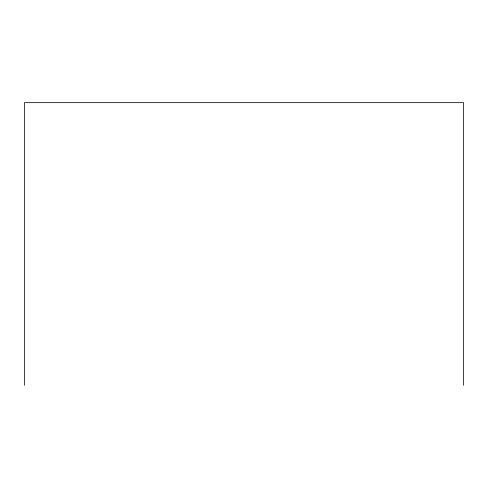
<?xml version="1.0" encoding="UTF-8"?>
<svg xmlns="http://www.w3.org/2000/svg" width="488" height="488" viewBox="0 0 488 488"><rect width="100%" height="100%" fill="white"/><g stroke="black" fill="none" stroke-linecap="round" stroke-linejoin="round"><path stroke-width="0.73" d="M463.6 385.343L463.6 102.657L24.4 102.657L24.4 385.343"/></g></svg>
